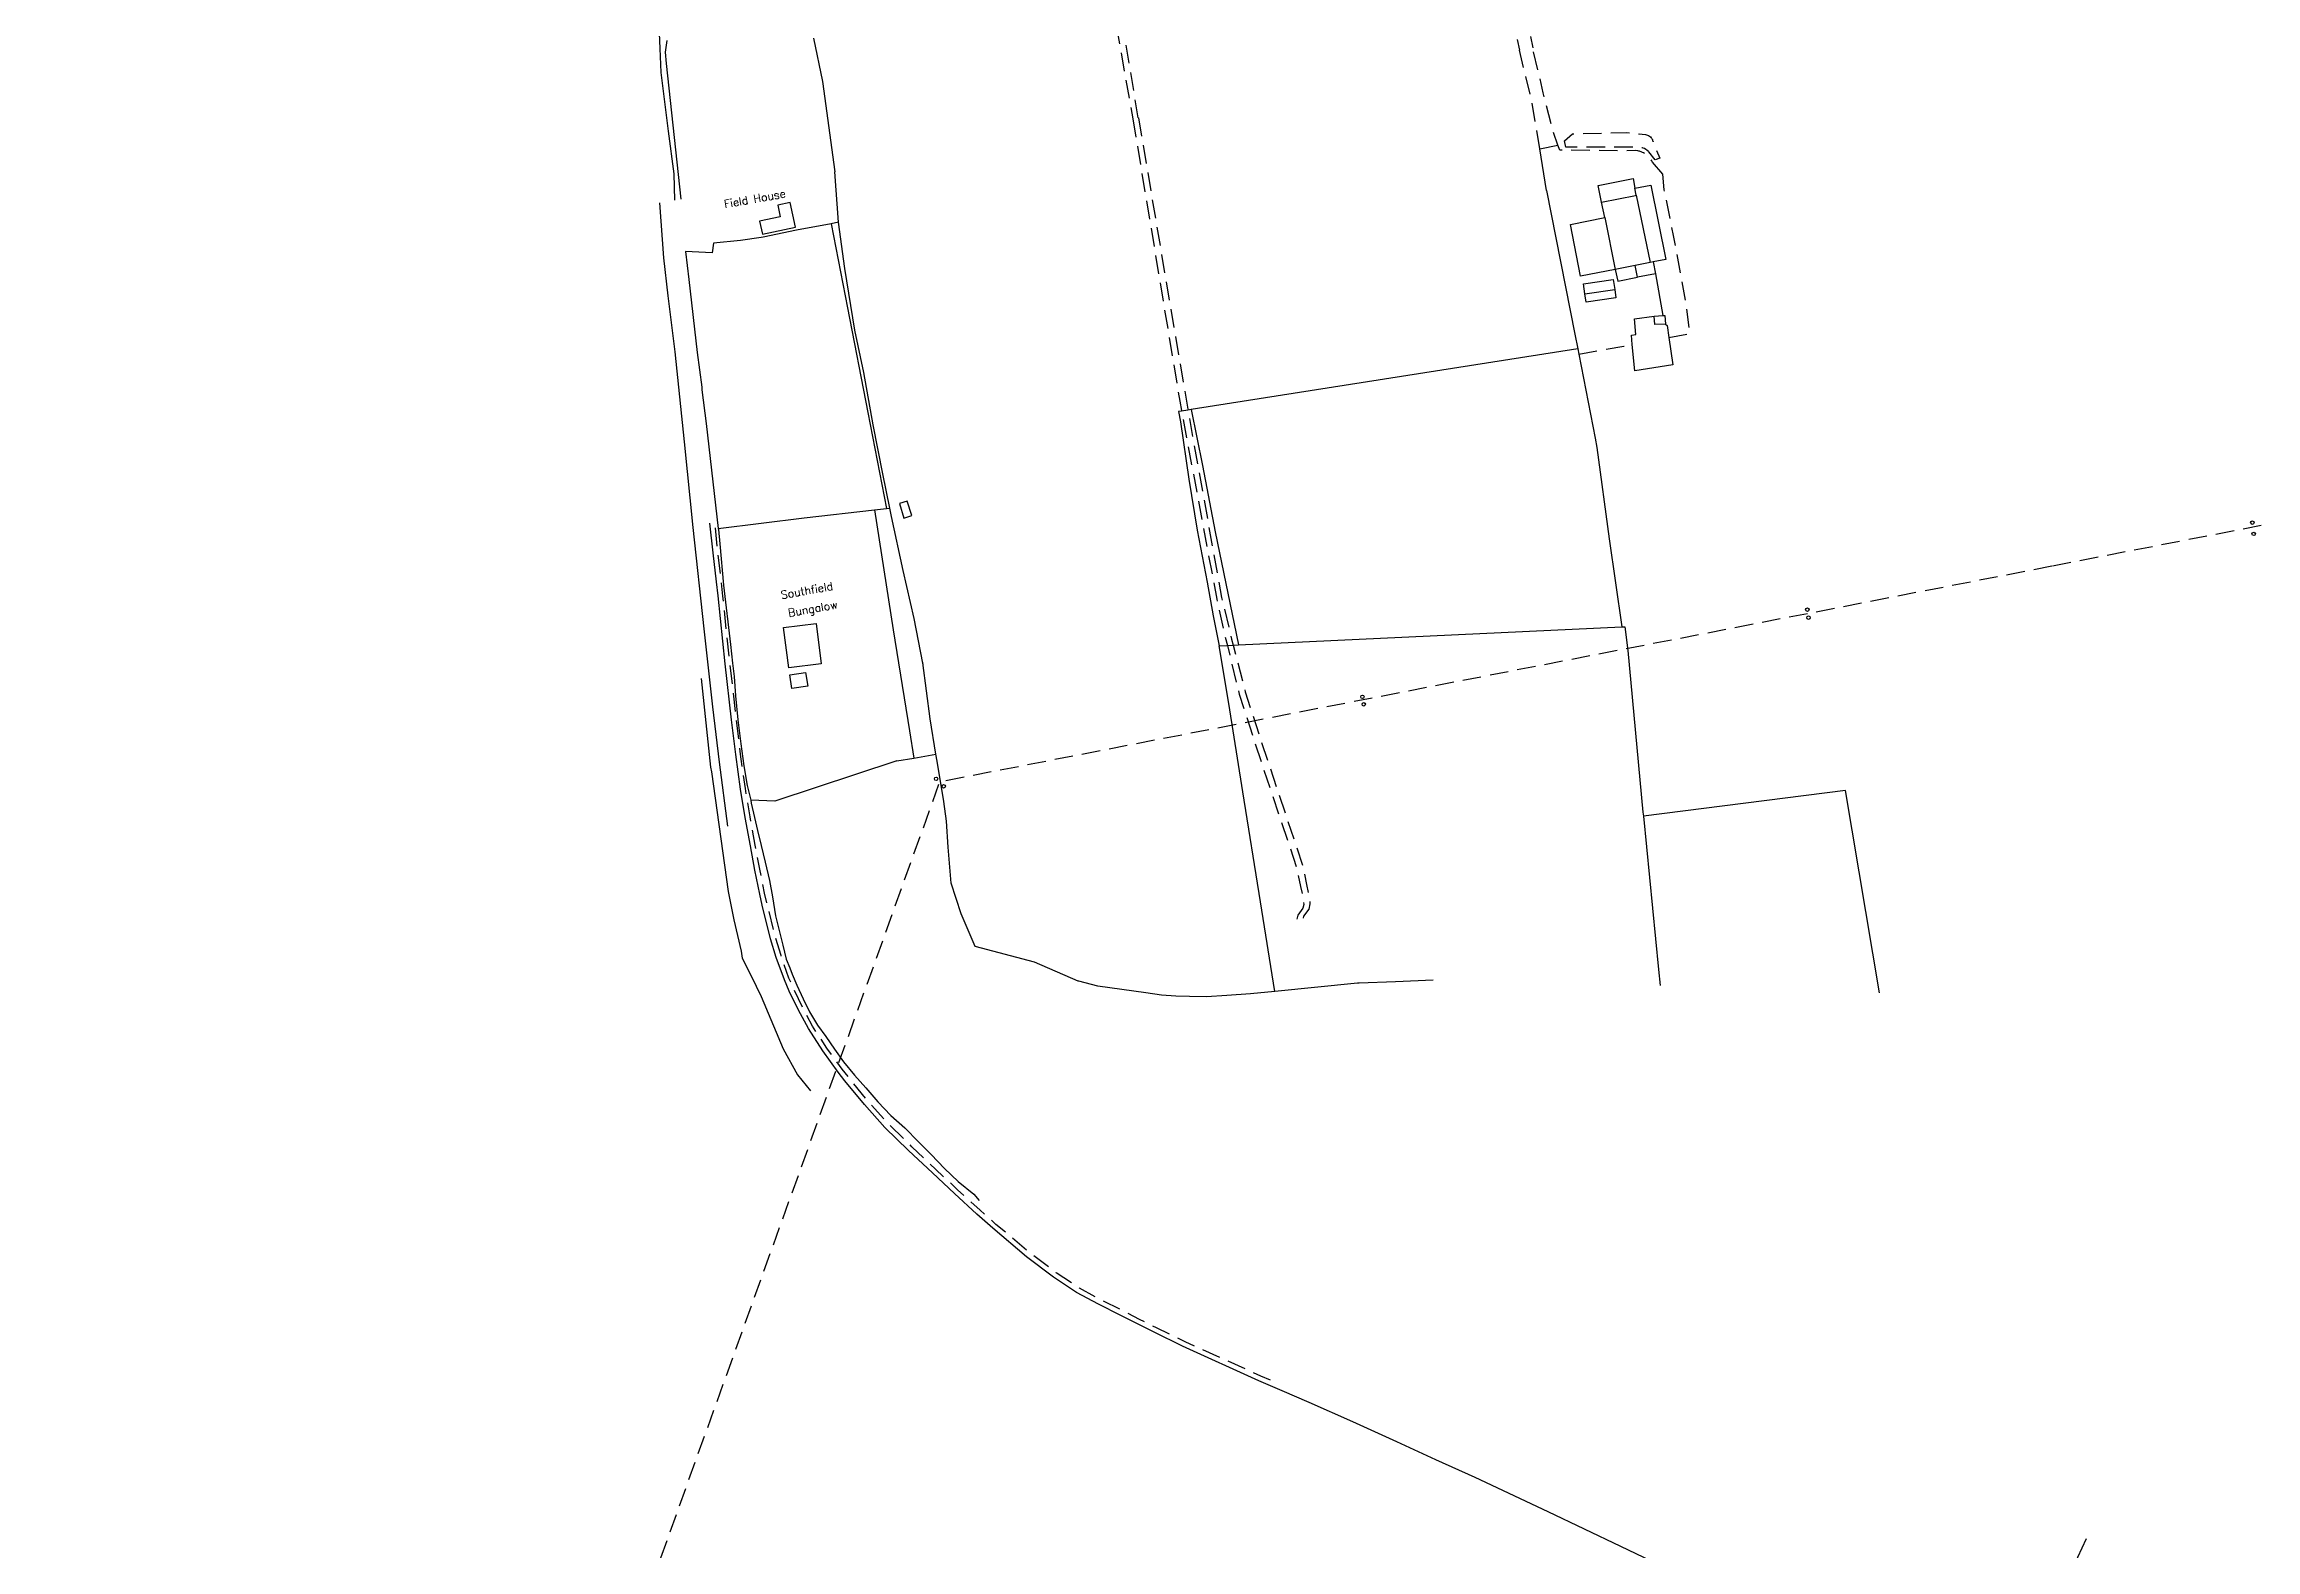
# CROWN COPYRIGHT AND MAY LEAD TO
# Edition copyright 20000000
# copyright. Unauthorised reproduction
# Model space of a CAD drawing. Extents: x 441020 to 630336, y 432046 to 448236.
# Drawn here: x 628370 to 629130, y 446934 to 447452 of the extents above; entities that cross this region are included whole.
import ezdxf

# ---------------------------------------------------------------- set-up
doc = ezdxf.new("R2010")
doc.units = 0
doc.linetypes.add('HIDDEN', pattern=[9.525, 6.35, -3.175])
doc.layers.get('0').update_dxf_attribs({"color": 222, "linetype": 'CONTINUOUS'})
for name, color, linetype in [('BOTT', 8, 'HIDDEN'), ('BUILDOUT', 8, 'CONTINUOUS'), ('BUILDTXT', 8, 'CONTINUOUS'), ('GENLINE', 8, 'CONTINUOUS'), ('GENPECK', 8, 'HIDDEN'), ('OVER', 8, 'HIDDEN'), ('POINT', 8, 'CONTINUOUS'), ('ROAD', 7, 'CONTINUOUS'), ('TOPSLO', 8, 'HIDDEN')]:
    doc.layers.add(name, color=color, linetype=linetype)
doc.styles.get("Standard").update_dxf_attribs({"font": 'simplex'})

# ---------------------------------------------------------------- blocks, each defined once
blk = doc.blocks.new('CIRCLE')
blk.add_circle((0, 0), 0.299)

msp = doc.modelspace()

# ---------------------------------------------------------------- linework, layer by layer
at = {"layer": 'BOTT', "flags": 128}
msp.add_lwpolyline([(628892.99, 447416.32), (628892.5, 447418.46), (628895.22, 447420.88), (628913.71, 447421.42), (628915.79, 447421.18), (628916.92, 447421.07), (628917.98, 447420.85), (628918.18, 447420.89), (628919.21, 447420.77), (628920.35, 447420.67), (628921.32, 447420.33), (628922.02, 447419.84), (628922.28, 447419.49), (628922.4, 447419.4), (628922.53, 447419.23), (628922.57, 447419.03), (628922.68, 447418.95), (628922.75, 447418.55), (628922.89, 447418.37), (628922.91, 447418.28), (628925.25, 447412.5), (628923.61, 447412)], dxfattribs=at)
at = {"layer": 'BUILDOUT', "flags": 128}
for points in [[(628909.93, 447374.31), (628898.01, 447372.01), (628894.55, 447389.78), (628906.33, 447392.18), (628905.19, 447397.46), (628916.85, 447399.73), (628917.15, 447399.78), (628916.7, 447402.24), (628922.21, 447403.32), (628927.36, 447377.73), (628922.92, 447376.86), (628921.96, 447376.67), (628916.76, 447375.65), (628909.93, 447374.31)], [(628905.19, 447397.46), (628904.05, 447403.11), (628916.04, 447405.52), (628916.7, 447402.24)], [(628917.15, 447399.78), (628921.96, 447376.67)], [(628616.78, 447386.38), (628628.16, 447388.82), (628626.34, 447397.3), (628622.1, 447396.38), (628622.95, 447392.42), (628615.82, 447390.88), (628616.78, 447386.38)], [(628906.33, 447392.18), (628909.93, 447374.31), (628910.76, 447370.23), (628917.58, 447371.61), (628916.76, 447375.65)], [(628625.85, 447237.37), (628624.11, 447251.18), (628635.23, 447252.64), (628636.99, 447238.74), (628625.85, 447237.37)]]:
    msp.add_lwpolyline(points, dxfattribs=at)
at = {"layer": 'GENLINE', "flags": 128}
for points in [[(628588.92, 447398.49), (628583.79, 447445.12), (628583.52, 447448.93), (628584.02, 447452.98)], [(628634.36, 447453.79), (628637.51, 447438.91), (628641.7, 447407.86)], [(628886.29, 447401.42), (628884.05, 447415.75), (628890.22, 447417.04)], [(628680.1, 447184.64), (628679.11, 447191.37), (628676.85, 447205.29), (628676.43, 447207.65), (628674.47, 447219.8), (628671.97, 447239.06), (628671.89, 447238.94), (628668.95, 447254.36), (628665.2, 447270.86), (628661.21, 447289.35), (628660.59, 447292.29), (628658.2, 447304.05), (628654.91, 447320.83), (628651.61, 447338.83), (628648.62, 447353.43), (628645.15, 447374.66), (628642.95, 447390.51), (628641.7, 447407.86)], [(628886.29, 447401.42), (628896.07, 447352.07), (628897.07, 447346.96), (628897.39, 447345.19), (628903.02, 447316.33), (628903.6, 447313.08), (628907.84, 447281.74), (628912.2, 447251.44)], [(628642.95, 447390.51), (628640.41, 447389.96), (628628.48, 447387.8), (628617.11, 447385.35), (628616.42, 447385.22), (628609.33, 447384.24), (628599.95, 447383.29), (628599.51, 447380.06), (628590.39, 447380.47), (628591.5, 447370.82), (628594.43, 447345.74), (628596.02, 447333.89), (628596.02, 447332.88), (628597.45, 447321.3), (628600.18, 447297.3), (628601.61, 447285.27), (628601.68, 447284.87), (628602.14, 447279.98), (628603.44, 447265.79), (628605.84, 447245.39), (628606.47, 447239.01), (628607.08, 447234.44), (628607.56, 447227.72), (628608.4, 447219.54), (628609.38, 447211.19), (628610.41, 447203.65), (628611.62, 447196.86), (628612.8, 447191.89), (628612.98, 447190.9), (628614.07, 447185.92), (628615.16, 447181.44), (628616.39, 447176.27), (628617.71, 447170.52), (628619.23, 447164.29), (628620.22, 447158.67), (628621.28, 447152.16), (628622.41, 447147.48), (628623.78, 447142.04), (628624.95, 447137.17), (628626.28, 447134.26), (628627.08, 447132.06), (628628.66, 447128.28), (628630.82, 447123.59), (628632.94, 447119.09), (628635.78, 447114.51), (628638.6, 447110.65), (628641.6, 447106.3), (628644.71, 447101.98), (628648.47, 447097.37), (628652.4, 447092.99), (628656.49, 447088.23), (628660.98, 447083.54), (628665.71, 447079.2), (628670.51, 447074.47), (628674.85, 447070.06), (628679.36, 447065.27), (628684.11, 447060.83), (628689.46, 447056.4), (628691.26, 447054.28)], [(628640.41, 447389.96), (628646.04, 447361.1), (628653.04, 447325.07), (628659.51, 447292.09)], [(628922.92, 447376.86), (628923.74, 447372.84), (628917.58, 447371.61)], [(628899.49, 447365.96), (628899.02, 447369.35), (628909.26, 447370.79), (628909.74, 447367.39)], [(628923.74, 447372.84), (628926.28, 447358.43)], [(628899.49, 447365.96), (628909.74, 447367.39), (628910.14, 447364.51), (628899.9, 447363.07), (628899.49, 447365.96)], [(628927.18, 447355.52), (628927.74, 447355.08), (628928.33, 447350.89), (628929.67, 447341.5), (628916.68, 447339.48), (628915.78, 447348.5), (628915.47, 447351.66), (628916.95, 447351.92), (628916.54, 447357.31), (628923.35, 447358.27)], [(628923.35, 447358.27), (628926.28, 447358.43), (628927.02, 447358.47), (628927.18, 447355.52), (628923.52, 447355.32), (628923.35, 447358.27)], [(628897.07, 447346.96), (628764.18, 447326.12), (628763.05, 447325.94), (628760.88, 447325.61), (628759.82, 447325.44), (628760.45, 447321.9), (628763.34, 447302.2), (628766.25, 447284.64), (628769.63, 447266.75), (628771.68, 447255.23), (628773.81, 447244.95)], [(628764.18, 447326.12), (628768.11, 447306.91), (628772.44, 447284.16), (628780.47, 447245.26)], [(628663.88, 447293.79), (628665.47, 447288.82), (628668.15, 447289.67), (628666.56, 447294.66), (628663.88, 447293.79)], [(628601.61, 447285.27), (628631.13, 447288.88), (628655.32, 447291.65), (628659.51, 447292.09), (628660.59, 447292.29)], [(628655.32, 447291.65), (628661.72, 447250.44), (628667.38, 447215.69)], [(628847.32, 447130.03), (628834.42, 447129.46), (628821.92, 447128.97), (628821.31, 447128.96), (628792.98, 447126.07), (628788, 447156.97), (628781.92, 447194.69), (628777.12, 447225.12), (628773.81, 447244.95), (628776.6, 447245.08), (628778.59, 447245.18), (628780.47, 447245.26), (628912.2, 447251.44), (628913.2, 447251.51), (628914.24, 447243.37), (628919.45, 447187.72), (628919.59, 447186.32), (628924.79, 447133.62), (628925.36, 447128.14)], [(628595.72, 447233.75), (628599, 447203.25), (628599.3, 447201.58), (628605.08, 447160.45), (628607, 447150.74), (628609.54, 447139.92), (628609.86, 447137.54), (628612.96, 447131.49), (628616.36, 447124.37), (628623.91, 447106.41), (628628.86, 447097.44), (628633.29, 447091.93)], [(628626.27, 447235.01), (628631.62, 447235.75), (628632.37, 447231.01), (628626.91, 447230.24), (628626.27, 447235.01)], [(628667.38, 447215.69), (628668.84, 447206.31)], [(628663.02, 447205.37), (628621.09, 447191.53), (628612.8, 447191.89)], [(628663.02, 447205.37), (628668.84, 447206.31), (628676.43, 447207.65)], [(629000.78, 447125.65), (628989.07, 447195.19), (628919.59, 447186.32)], [(628792.98, 447126.07), (628784.59, 447125.29), (628776.45, 447124.76), (628769.42, 447124.32), (628763.62, 447124.41), (628758.93, 447124.49), (628754, 447124.83), (628748.58, 447125.6), (628732.11, 447127.96), (628725.52, 447129.63), (628725.3, 447129.69), (628710.34, 447136.18), (628689.88, 447141.59), (628685.14, 447152.83), (628681.64, 447163.38), (628680.68, 447175.7), (628680.1, 447184.64)]]:
    msp.add_lwpolyline(points, dxfattribs=at)
at = {"layer": 'GENPECK', "flags": 128}
for points in [[(628866.58, 447529.04), (628869.09, 447518.31), (628869.79, 447511.53), (628870.56, 447502.62), (628870.72, 447499.4), (628877.17, 447472.82), (628878.56, 447466.67), (628880.14, 447457.81), (628881.55, 447450.44)], [(628860.1, 447527.78), (628860.36, 447526.31), (628860.69, 447523.32), (628865.56, 447502.75), (628869.54, 447483.76), (628873.47, 447466.17), (628877.02, 447449.64)], [(628746, 447426.38), (628737.32, 447478.26), (628737.23, 447483.4), (628737.43, 447485.36), (628738.03, 447487.44), (628738.96, 447489.11), (628739.63, 447489.9), (628740.59, 447490.77), (628742.2, 447491.78), (628743.84, 447492.58), (628746.09, 447493.39), (628748.51, 447494.1), (628769.87, 447498.17), (628773.76, 447499.41), (628774.8, 447499.89), (628775.77, 447500.45), (628777.17, 447501.8), (628778.65, 447503.56), (628779.08, 447504.79), (628779.21, 447505.86)], [(628733.63, 447495.89), (628734.29, 447486.55), (628734.65, 447481.54), (628737.31, 447464.24), (628744.14, 447426.05)], [(628884.05, 447415.75), (628881.35, 447431.52), (628877.02, 447449.64)], [(628890.83, 447415.32), (628890.22, 447417.04), (628888.32, 447422.6), (628885.19, 447435.04), (628881.55, 447450.44)], [(628744.14, 447426.05), (628760.24, 447329.02), (628760.88, 447325.61), (628772.97, 447260.93), (628775.65, 447248.9), (628776.61, 447245.08), (628780.72, 447228.28), (628786.05, 447211.6), (628800.47, 447168.5), (628801.76, 447162.23), (628802.76, 447157.58), (628802.87, 447155.97), (628802.57, 447154.76), (628800.82, 447152.31), (628800.31, 447150.17)], [(628746.05, 447426.39), (628763.05, 447325.94), (628763.32, 447324.36), (628774.63, 447261.53), (628778.05, 447247.22), (628778.62, 447245.17), (628782.77, 447229.08), (628788.1, 447212.47), (628802.54, 447169.27), (628803.85, 447162.92), (628804.87, 447158.16), (628805, 447156.19), (628804.58, 447154.43), (628802.83, 447152), (628802.14, 447149.17)], [(628926.31, 447407.1), (628922.75, 447411.14), (628922.6, 447411.42), (628922.47, 447411.6), (628922.16, 447412.15), (628921.93, 447412.31), (628921.78, 447412.59), (628921.53, 447412.85), (628921.4, 447413.03), (628921.15, 447413.29), (628919.64, 447414.34), (628919.31, 447414.49), (628919.08, 447414.65), (628918.87, 447414.71), (628918.54, 447414.86), (628918.22, 447414.91), (628918.01, 447414.97), (628917.68, 447415.11), (628917.05, 447415.21), (628913.22, 447415.03), (628890.83, 447415.32)], [(628928.33, 447350.89), (628935.64, 447352.28), (628934.33, 447362.51), (628929.97, 447385.91), (628926.76, 447401.69), (628926.31, 447407.1)], [(628897.39, 447345.19), (628912.85, 447347.93), (628915.78, 447348.5)], [(628791.4, 446992.54), (628788.11, 446993.88), (628762.14, 447005.72), (628752.26, 447010.47), (628746.46, 447013.4), (628740.75, 447016.35), (628733.18, 447020.08), (628725.76, 447024.15), (628717.81, 447029.44), (628708.66, 447036.35), (628697.09, 447046.07), (628691.66, 447050.9), (628683.91, 447057.95), (628676.35, 447065.04), (628668.18, 447072.73), (628660.19, 447080.56), (628653.12, 447088.34), (628646.49, 447096.51), (628644.24, 447099.46), (628639, 447106.66), (628634.01, 447114.2), (628630.65, 447120.51), (628627.59, 447126.87), (628625.89, 447130.73), (628623.2, 447138.48), (628621.29, 447144.64), (628618.42, 447156.22), (628617.56, 447159.93), (628615.9, 447168.16), (628614.33, 447176.42), (628612.6, 447186.16), (628610.98, 447195.83), (628609.28, 447207.72), (628607.87, 447219.65), (628605.66, 447238.96), (628603.2, 447261.99), (628602.7, 447267.08), (628601.53, 447277.13), (628600.47, 447287.1)]]:
    msp.add_lwpolyline(points, dxfattribs=at)
at = {"layer": 'OVER', "flags": 128}
for points in [[(629580.78, 447373.37), (629060.03, 447272.3)], [(629060.03, 447272.3), (628975.99, 447255.96)], [(628975.99, 447255.96), (628677.71, 447198.13), (628504.67, 446716.87), (628369.97, 446343.99)]]:
    msp.add_lwpolyline(points, dxfattribs=at)
at = {"layer": 'ROAD', "flags": 128}
for points in [[(628581.33, 447455.55), (628581.57, 447450.21), (628581.9, 447442.04), (628584.47, 447421.88), (628586.36, 447407.18), (628586.56, 447398.07)], [(628581.44, 447397.17), (628582.85, 447378.32), (628584.28, 447365.17), (628586.66, 447345.99), (628589.93, 447314.99), (628592.92, 447285.56), (628596.66, 447250.77), (628599.69, 447223.99), (628601.96, 447204.89), (628604.84, 447182.96)], [(628956.47, 446913.98), (628911.85, 446935.31), (628886.89, 446947.23), (628861.74, 446959.01), (628848.26, 446965.15), (628834.88, 446971.31), (628819.74, 446978.17), (628804.74, 446984.85), (628795.4, 446988.88), (628787.37, 446992.33), (628761.19, 447004.23), (628751.5, 447009.02), (628745.72, 447011.85), (628740.01, 447014.8), (628732.33, 447018.61), (628724.81, 447022.66), (628716.86, 447027.95), (628707.59, 447034.94), (628696, 447044.76), (628690.47, 447049.57), (628682.82, 447056.64), (628675.25, 447063.83), (628666.98, 447071.5), (628658.87, 447079.41), (628651.88, 447087.31), (628645.16, 447095.46), (628642.9, 447098.41), (628637.55, 447105.69), (628632.64, 447113.35), (628629.18, 447119.64), (628625.99, 447126.18), (628624.37, 447130.16), (628621.59, 447137.79), (628619.63, 447144.25), (628616.77, 447155.83), (628615.91, 447159.53), (628614.22, 447167.87), (628612.75, 447176.14), (628610.93, 447185.87), (628609.29, 447195.63), (628607.69, 447207.53), (628606.18, 447219.45), (628603.97, 447238.77), (628601.56, 447262.1), (628601.01, 447266.88), (628599.84, 447276.93), (628598.74, 447287.1)], [(629071.74, 446938), (629045.03, 446880.24)]]:
    msp.add_lwpolyline(points, dxfattribs=at)
at = {"layer": 'TOPSLO', "flags": 128}
msp.add_lwpolyline([(628923.61, 447412), (628921.51, 447414.68), (628921.4, 447414.76), (628921.26, 447414.94), (628920.8, 447415.26), (628920.67, 447415.44), (628920.45, 447415.5), (628919.99, 447415.83), (628919.56, 447415.96), (628919.33, 447416.12), (628919.01, 447416.16), (628918.92, 447416.15), (628918.49, 447416.27), (628918.17, 447416.32), (628917.98, 447416.28), (628917.76, 447416.35), (628917.47, 447416.29), (628917.25, 447416.36), (628916.96, 447416.31), (628892.99, 447416.32)], dxfattribs=at)

# ---------------------------------------------------------------- block references
at = {"layer": 'POINT', "xscale": 2, "yscale": 2, "rotation": 10.06643687963294}
for p in [(629128.88, 447287.26), (629129.36, 447283.39), (628975.95, 447257.37), (628976.34, 447254.6), (628823.03, 447227.38), (628823.49, 447224.82), (628676.5, 447199.23), (628679.09, 447196.65)]:
    msp.add_blockref('CIRCLE', p, dxfattribs=at)

# ---------------------------------------------------------------- texts
at = {"layer": 'BUILDTXT'}
for s, p in [('Field House', (628603.86, 447395.37)), ('Southfield', (628623.38, 447261)), ('Bungalow', (628625.9, 447254.85))]:
    msp.add_text(s, height=2.75, rotation=10.06644, dxfattribs=at).set_placement(p)

doc.saveas('drawing.dxf')
